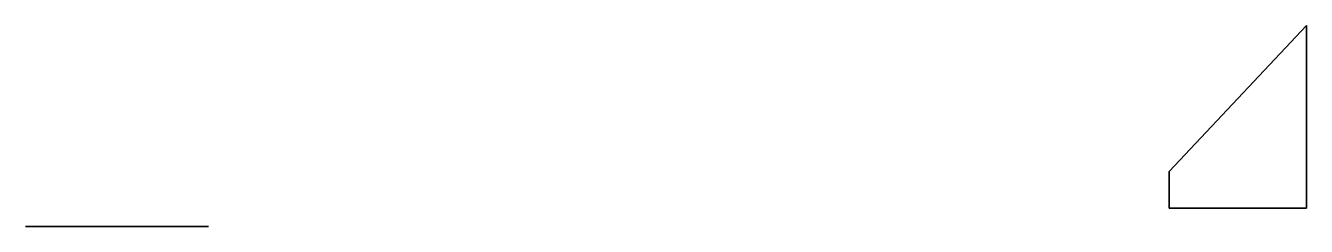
# Model space of a CAD drawing. Extents: x -500 to 6500, y -100 to 1000.
import ezdxf

# ---------------------------------------------------------------- set-up
doc = ezdxf.new("R2010")
doc.units = 0
doc.layers.add('', color=15, linetype='CONTINUOUS')

msp = doc.modelspace()

# ---------------------------------------------------------------- linework, layer by layer
at = {"layer": ''}
for points in [[(6500, 1000, 3750), (6500, 1000, 3000), (5750, 200, 3000), (5750, 200, 3750)], [(6500, 1000, 3750), (5750, 200, 3750), (5750, 0, 3750), (6500, 0, 3750)], [(5750, 200, 3000), (6500, 1000, 3000), (6500, 0, 3000), (5750, 0, 3000)], [(500, -100, 1750), (500, -100, 1250), (-500, -100, 1250), (-500, -100, 1750)], [(-500, -100, 1750), (-250, -100, 2000), (250, -100, 2000), (500, -100, 1750)]]:
    msp.add_3dface(points, dxfattribs=at)

doc.saveas('drawing.dxf')
